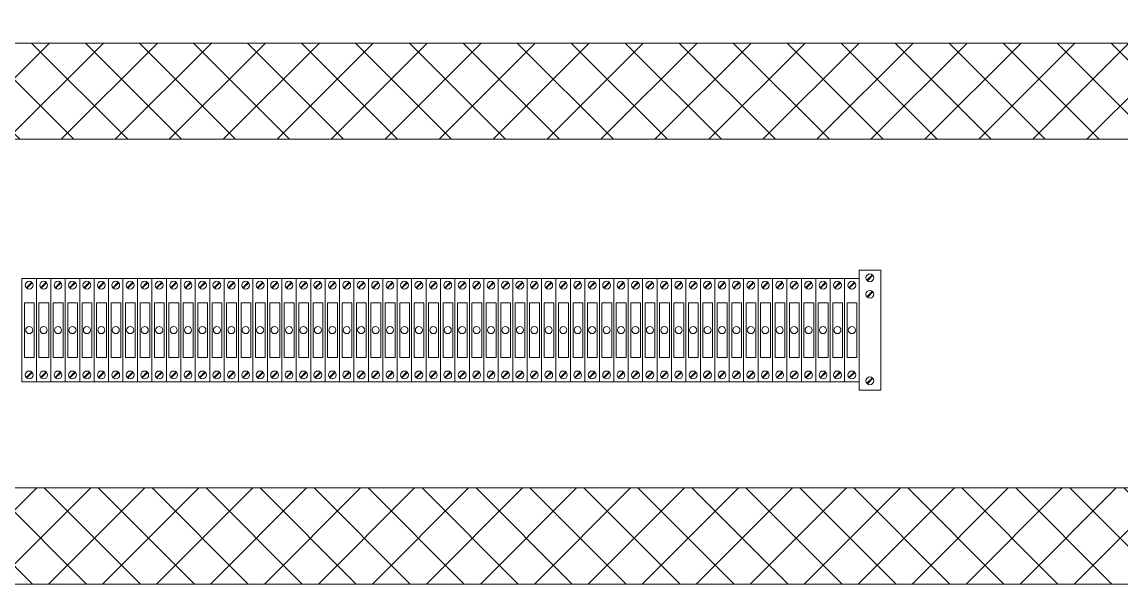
# Model space of a CAD drawing. Header units: millimetres. Extents: x 32626 to 72822, y 60047 to 123188.
# Drawn here: x 33365 to 33639.3, y 68756.3 to 68896.5 of the extents above; entities that cross this region are included whole.
import ezdxf

# ---------------------------------------------------------------- set-up
doc = ezdxf.new("R2010")
doc.units = ezdxf.units.MM
doc.header["$LTSCALE"] = 10
doc.layers.add('1轮廓实线层', color=7, linetype='Continuous', lineweight=18)

msp = doc.modelspace()

# ---------------------------------------------------------------- hatches: boundary and pattern name
at = {"layer": '1轮廓实线层'}
h = msp.add_hatch(dxfattribs=at)
h.set_pattern_fill('ANSI37', color=256, scale=3, style=0)
h.set_pattern_definition([(45, (1626.673, 2082.644), (-6.7351921, 6.7351921), []), (135, (1626.673, 2082.644), (-6.7351921, -6.7351921), [])])
h.paths.add_polyline_path([(33783.76, 68756.33), (33783.76, 69002.19), (33049.69, 69002.19), (33049.69, 68756.33)])
h.paths.add_polyline_path([(33759.76, 68780.33), (33759.76, 68867.26), (33073.69, 68867.26), (33073.69, 68780.33)], flags=16)
h.paths.add_polyline_path([(33759.76, 68891.26), (33759.76, 68978.19), (33073.69, 68978.19), (33073.69, 68891.26)], flags=16)

# ---------------------------------------------------------------- linework, layer by layer
for p, q in [((33759.76, 68891.26), (33073.69, 68891.26)), ((33759.76, 68867.26), (33073.69, 68867.26)), ((33519.76, 68780.33), (33073.69, 68780.33)), ((33759.76, 68780.33), (33073.69, 68780.33)), ((33783.76, 68756.33), (33049.69, 68756.33)), ((33582.58, 68756.33), (33630.58, 68756.33))]:
    msp.add_line(p, q, dxfattribs=at)
at = {"layer": '1轮廓实线层', "lineweight": 13}
for p, q in [((33365.02, 68832.57), (33368.62, 68832.57)), ((33365.02, 68806.77), (33365.02, 68832.57)), ((33368.62, 68832.57), (33368.62, 68806.77)), ((33368.62, 68832.57), (33372.22, 68832.57)), ((33368.62, 68806.77), (33368.62, 68832.57)), ((33372.22, 68832.57), (33372.22, 68806.77)), ((33372.22, 68832.57), (33375.82, 68832.57)), ((33372.22, 68806.77), (33372.22, 68832.57)), ((33375.82, 68832.57), (33375.82, 68806.77)), ((33375.82, 68832.57), (33379.42, 68832.57)), ((33375.82, 68806.77), (33375.82, 68832.57)), ((33379.42, 68832.57), (33379.42, 68806.77)), ((33379.42, 68832.57), (33383.02, 68832.57)), ((33379.42, 68806.77), (33379.42, 68832.57)), ((33383.02, 68832.57), (33383.02, 68806.77)), ((33383.02, 68832.57), (33386.62, 68832.57)), ((33383.02, 68806.77), (33383.02, 68832.57)), ((33386.62, 68832.57), (33386.62, 68806.77)), ((33386.62, 68832.57), (33390.22, 68832.57)), ((33386.62, 68806.77), (33386.62, 68832.57)), ((33390.22, 68832.57), (33390.22, 68806.77)), ((33390.22, 68832.57), (33393.82, 68832.57)), ((33390.22, 68806.77), (33390.22, 68832.57)), ((33393.82, 68832.57), (33393.82, 68806.77)), ((33393.86, 68832.57), (33397.46, 68832.57)), ((33397.46, 68832.57), (33397.46, 68806.77)), ((33397.46, 68832.57), (33401.06, 68832.57)), ((33397.46, 68806.77), (33397.46, 68832.57)), ((33401.06, 68832.57), (33401.06, 68806.77)), ((33401.06, 68832.57), (33404.66, 68832.57)), ((33401.06, 68806.77), (33401.06, 68832.57)), ((33404.66, 68832.57), (33404.66, 68806.77)), ((33404.66, 68832.57), (33408.26, 68832.57)), ((33404.66, 68806.77), (33404.66, 68832.57)), ((33408.26, 68832.57), (33408.26, 68806.77)), ((33408.26, 68832.57), (33411.86, 68832.57)), ((33408.26, 68806.77), (33408.26, 68832.57)), ((33411.86, 68832.57), (33411.86, 68806.77)), ((33411.86, 68832.57), (33415.46, 68832.57)), ((33411.86, 68806.77), (33411.86, 68832.57)), ((33415.46, 68832.57), (33415.46, 68806.77)), ((33415.46, 68832.57), (33419.06, 68832.57)), ((33415.46, 68806.77), (33415.46, 68832.57)), ((33419.06, 68832.57), (33419.06, 68806.77)), ((33419.06, 68832.57), (33422.66, 68832.57)), ((33419.06, 68806.77), (33419.06, 68832.57)), ((33422.66, 68832.57), (33422.66, 68806.77)), ((33422.66, 68832.57), (33426.26, 68832.57)), ((33422.66, 68806.77), (33422.66, 68832.57)), ((33426.26, 68832.57), (33426.26, 68806.77)), ((33426.26, 68832.57), (33429.86, 68832.57)), ((33426.26, 68806.77), (33426.26, 68832.57)), ((33429.86, 68832.57), (33429.86, 68806.77)), ((33429.87, 68832.57), (33433.47, 68832.57)), ((33429.87, 68806.77), (33429.87, 68832.57)), ((33433.47, 68832.57), (33433.47, 68806.77)), ((33433.47, 68832.57), (33437.07, 68832.57)), ((33433.47, 68806.77), (33433.47, 68832.57)), ((33437.07, 68832.57), (33437.07, 68806.77)), ((33437.07, 68832.57), (33440.67, 68832.57)), ((33437.07, 68806.77), (33437.07, 68832.57)), ((33440.67, 68832.57), (33440.67, 68806.77)), ((33440.67, 68832.57), (33444.27, 68832.57)), ((33440.67, 68806.77), (33440.67, 68832.57)), ((33444.27, 68832.57), (33444.27, 68806.77)), ((33444.27, 68832.57), (33447.87, 68832.57)), ((33444.27, 68806.77), (33444.27, 68832.57)), ((33447.87, 68832.57), (33447.87, 68806.77)), ((33447.87, 68832.57), (33451.47, 68832.57)), ((33447.87, 68806.77), (33447.87, 68832.57)), ((33451.47, 68832.57), (33451.47, 68806.77)), ((33451.47, 68832.57), (33455.07, 68832.57)), ((33451.47, 68806.77), (33451.47, 68832.57)), ((33455.07, 68832.57), (33455.07, 68806.77)), ((33455.07, 68832.57), (33458.67, 68832.57)), ((33455.07, 68806.77), (33455.07, 68832.57)), ((33458.67, 68832.57), (33458.67, 68806.77)), ((33458.67, 68832.57), (33462.27, 68832.57)), ((33458.67, 68806.77), (33458.67, 68832.57)), ((33462.27, 68832.57), (33462.27, 68806.77)), ((33462.27, 68832.57), (33465.87, 68832.57)), ((33462.27, 68806.77), (33462.27, 68832.57)), ((33465.87, 68832.57), (33465.87, 68806.77)), ((33465.87, 68832.57), (33469.47, 68832.57)), ((33465.87, 68806.77), (33465.87, 68832.57)), ((33469.47, 68832.57), (33469.47, 68806.77)), ((33469.47, 68806.77), (33469.47, 68832.57)), ((33469.48, 68832.57), (33473.08, 68832.57)), ((33469.48, 68806.77), (33469.48, 68832.57)), ((33473.08, 68832.57), (33473.08, 68806.77)), ((33473.08, 68832.57), (33476.68, 68832.57)), ((33473.08, 68806.77), (33473.08, 68832.57)), ((33476.68, 68832.57), (33476.68, 68806.77)), ((33476.68, 68832.57), (33480.28, 68832.57)), ((33476.68, 68806.77), (33476.68, 68832.57)), ((33480.28, 68832.57), (33480.28, 68806.77)), ((33480.28, 68832.57), (33483.88, 68832.57)), ((33480.28, 68806.77), (33480.28, 68832.57)), ((33483.88, 68832.57), (33483.88, 68806.77)), ((33483.88, 68832.57), (33487.48, 68832.57)), ((33483.88, 68806.77), (33483.88, 68832.57)), ((33487.48, 68832.57), (33487.48, 68806.77)), ((33487.48, 68832.57), (33491.08, 68832.57)), ((33487.48, 68806.77), (33487.48, 68832.57)), ((33491.08, 68832.57), (33491.08, 68806.77)), ((33491.08, 68832.57), (33494.68, 68832.57)), ((33491.08, 68806.77), (33491.08, 68832.57)), ((33494.68, 68832.57), (33494.68, 68806.77)), ((33494.68, 68832.57), (33498.28, 68832.57)), ((33494.68, 68806.77), (33494.68, 68832.57)), ((33498.28, 68832.57), (33498.28, 68806.77)), ((33498.31, 68832.57), (33501.91, 68832.57)), ((33501.91, 68832.57), (33501.91, 68806.77)), ((33501.91, 68832.57), (33505.51, 68832.57)), ((33501.91, 68806.77), (33501.91, 68832.57)), ((33505.51, 68832.57), (33505.51, 68806.77)), ((33505.52, 68832.57), (33509.12, 68832.57)), ((33505.52, 68806.77), (33505.52, 68832.57)), ((33509.12, 68832.57), (33509.12, 68806.77)), ((33509.12, 68832.57), (33512.72, 68832.57)), ((33509.12, 68806.77), (33509.12, 68832.57)), ((33512.72, 68832.57), (33512.72, 68806.77)), ((33512.72, 68832.57), (33516.32, 68832.57)), ((33512.72, 68806.77), (33512.72, 68832.57)), ((33516.32, 68832.57), (33516.32, 68806.77)), ((33516.32, 68832.57), (33519.92, 68832.57)), ((33516.32, 68806.77), (33516.32, 68832.57)), ((33519.92, 68832.57), (33519.92, 68806.77)), ((33519.92, 68832.57), (33523.52, 68832.57)), ((33519.92, 68806.77), (33519.92, 68832.57)), ((33523.52, 68832.57), (33523.52, 68806.77)), ((33523.52, 68832.57), (33527.12, 68832.57)), ((33523.52, 68806.77), (33523.52, 68832.57)), ((33527.12, 68832.57), (33527.12, 68806.77)), ((33527.12, 68832.57), (33530.72, 68832.57)), ((33527.12, 68806.77), (33527.12, 68832.57)), ((33530.72, 68832.57), (33530.72, 68806.77)), ((33530.72, 68832.57), (33534.32, 68832.57)), ((33530.72, 68806.77), (33530.72, 68832.57)), ((33534.32, 68832.57), (33534.32, 68806.77)), ((33534.32, 68832.57), (33537.92, 68832.57)), ((33534.32, 68806.77), (33534.32, 68832.57)), ((33537.92, 68832.57), (33537.92, 68806.77)), ((33537.92, 68832.57), (33541.52, 68832.57)), ((33537.92, 68806.77), (33537.92, 68832.57)), ((33541.52, 68832.57), (33541.52, 68806.77)), ((33541.52, 68832.57), (33545.12, 68832.57)), ((33541.52, 68806.77), (33541.52, 68832.57)), ((33545.12, 68832.57), (33545.12, 68806.77)), ((33545.12, 68832.57), (33548.72, 68832.57)), ((33545.12, 68806.77), (33545.12, 68832.57)), ((33548.72, 68832.57), (33548.72, 68806.77)), ((33548.72, 68832.57), (33552.32, 68832.57)), ((33548.72, 68806.77), (33548.72, 68832.57)), ((33552.32, 68832.57), (33552.32, 68806.77)), ((33552.33, 68832.57), (33555.93, 68832.57)), ((33552.33, 68806.77), (33552.33, 68832.57)), ((33555.93, 68832.57), (33555.93, 68806.77)), ((33555.93, 68832.57), (33559.53, 68832.57)), ((33555.93, 68806.77), (33555.93, 68832.57)), ((33559.53, 68832.57), (33559.53, 68806.77)), ((33559.53, 68832.57), (33563.13, 68832.57)), ((33559.53, 68806.77), (33559.53, 68832.57)), ((33563.13, 68832.57), (33563.13, 68806.77)), ((33563.13, 68832.57), (33566.73, 68832.57)), ((33563.13, 68806.77), (33563.13, 68832.57)), ((33566.73, 68832.57), (33566.73, 68806.77)), ((33566.73, 68832.57), (33570.33, 68832.57)), ((33566.73, 68806.77), (33566.73, 68832.57)), ((33570.33, 68832.57), (33570.33, 68806.77)), ((33570.33, 68832.57), (33573.93, 68832.57)), ((33570.33, 68806.77), (33570.33, 68832.57)), ((33573.93, 68834.65), (33579.33, 68834.65)), ((33573.93, 68804.65), (33573.93, 68834.65)), ((33573.93, 68832.57), (33573.93, 68806.77)), ((33573.93, 68806.77), (33573.93, 68832.57)), ((33575.88, 68832.09), (33577.26, 68833.47)), ((33576, 68831.97), (33577.38, 68833.34)), ((33579.33, 68834.65), (33579.33, 68804.65)), ((33366.07, 68830.23), (33367.45, 68831.61)), ((33366.19, 68830.11), (33367.57, 68831.49)), ((33369.67, 68830.23), (33371.05, 68831.61)), ((33369.79, 68830.11), (33371.17, 68831.49)), ((33373.27, 68830.23), (33374.65, 68831.61)), ((33373.39, 68830.11), (33374.77, 68831.49)), ((33376.87, 68830.23), (33378.25, 68831.61)), ((33376.99, 68830.11), (33378.37, 68831.49)), ((33380.47, 68830.23), (33381.85, 68831.61)), ((33380.59, 68830.11), (33381.97, 68831.49)), ((33384.07, 68830.23), (33385.45, 68831.61)), ((33384.19, 68830.11), (33385.57, 68831.49)), ((33387.67, 68830.23), (33389.05, 68831.61)), ((33387.8, 68830.11), (33389.17, 68831.49)), ((33391.27, 68830.23), (33392.65, 68831.61)), ((33391.4, 68830.11), (33392.77, 68831.49)), ((33394.91, 68830.23), (33396.29, 68831.61)), ((33395.03, 68830.11), (33396.41, 68831.49)), ((33398.51, 68830.23), (33399.89, 68831.61)), ((33398.63, 68830.11), (33400.01, 68831.49)), ((33402.11, 68830.23), (33403.49, 68831.61)), ((33402.23, 68830.11), (33403.61, 68831.49)), ((33405.71, 68830.23), (33407.09, 68831.61)), ((33405.83, 68830.11), (33407.21, 68831.49)), ((33409.31, 68830.23), (33410.69, 68831.61)), ((33409.43, 68830.11), (33410.81, 68831.49)), ((33412.91, 68830.23), (33414.29, 68831.61)), ((33413.03, 68830.11), (33414.41, 68831.49)), ((33416.51, 68830.23), (33417.89, 68831.61)), ((33416.63, 68830.11), (33418.01, 68831.49)), ((33420.11, 68830.23), (33421.49, 68831.61)), ((33420.23, 68830.11), (33421.61, 68831.49)), ((33423.71, 68830.23), (33425.09, 68831.61)), ((33423.84, 68830.11), (33425.21, 68831.49)), ((33427.32, 68830.23), (33428.69, 68831.61)), ((33427.44, 68830.11), (33428.81, 68831.49)), ((33430.92, 68830.23), (33432.29, 68831.61)), ((33431.04, 68830.11), (33432.42, 68831.49)), ((33434.52, 68830.23), (33435.9, 68831.61)), ((33434.64, 68830.11), (33436.02, 68831.49)), ((33438.12, 68830.23), (33439.5, 68831.61)), ((33438.24, 68830.11), (33439.62, 68831.49)), ((33441.72, 68830.23), (33443.1, 68831.61)), ((33441.84, 68830.11), (33443.22, 68831.49)), ((33445.32, 68830.23), (33446.7, 68831.61)), ((33445.44, 68830.11), (33446.82, 68831.49)), ((33448.92, 68830.23), (33450.3, 68831.61)), ((33449.04, 68830.11), (33450.42, 68831.49)), ((33452.52, 68830.23), (33453.9, 68831.61)), ((33452.64, 68830.11), (33454.02, 68831.49)), ((33456.12, 68830.23), (33457.5, 68831.61)), ((33456.24, 68830.11), (33457.62, 68831.49)), ((33459.72, 68830.23), (33461.1, 68831.61)), ((33459.84, 68830.11), (33461.22, 68831.49)), ((33463.32, 68830.23), (33464.7, 68831.61)), ((33463.44, 68830.11), (33464.82, 68831.49)), ((33466.92, 68830.23), (33468.3, 68831.61)), ((33467.04, 68830.11), (33468.42, 68831.49)), ((33470.53, 68830.23), (33471.9, 68831.61)), ((33470.65, 68830.11), (33472.03, 68831.49)), ((33474.13, 68830.23), (33475.51, 68831.61)), ((33474.25, 68830.11), (33475.63, 68831.49)), ((33477.73, 68830.23), (33479.11, 68831.61)), ((33477.85, 68830.11), (33479.23, 68831.49)), ((33481.33, 68830.23), (33482.71, 68831.61)), ((33481.45, 68830.11), (33482.83, 68831.49)), ((33484.93, 68830.23), (33486.31, 68831.61)), ((33485.05, 68830.11), (33486.43, 68831.49)), ((33488.53, 68830.23), (33489.91, 68831.61)), ((33488.65, 68830.11), (33490.03, 68831.49)), ((33492.13, 68830.23), (33493.51, 68831.61)), ((33492.25, 68830.11), (33493.63, 68831.49)), ((33495.73, 68830.23), (33497.11, 68831.61)), ((33495.85, 68830.11), (33497.23, 68831.49)), ((33499.36, 68830.23), (33500.74, 68831.61)), ((33499.48, 68830.11), (33500.86, 68831.49)), ((33502.96, 68830.23), (33504.34, 68831.61)), ((33503.09, 68830.11), (33504.46, 68831.49)), ((33506.57, 68830.23), (33507.94, 68831.61)), ((33506.69, 68830.11), (33508.07, 68831.49)), ((33510.17, 68830.23), (33511.55, 68831.61)), ((33510.29, 68830.11), (33511.67, 68831.49)), ((33513.77, 68830.23), (33515.15, 68831.61)), ((33513.89, 68830.11), (33515.27, 68831.49)), ((33517.37, 68830.23), (33518.75, 68831.61)), ((33517.49, 68830.11), (33518.87, 68831.49)), ((33520.97, 68830.23), (33522.35, 68831.61)), ((33521.09, 68830.11), (33522.47, 68831.49)), ((33524.57, 68830.23), (33525.95, 68831.61)), ((33524.69, 68830.11), (33526.07, 68831.49)), ((33528.17, 68830.23), (33529.55, 68831.61)), ((33528.29, 68830.11), (33529.67, 68831.49)), ((33531.77, 68830.23), (33533.15, 68831.61)), ((33531.89, 68830.11), (33533.27, 68831.49)), ((33535.37, 68830.23), (33536.75, 68831.61)), ((33535.49, 68830.11), (33536.87, 68831.49)), ((33538.97, 68830.23), (33540.35, 68831.61)), ((33539.09, 68830.11), (33540.47, 68831.49)), ((33542.57, 68830.23), (33543.95, 68831.61)), ((33542.69, 68830.11), (33544.07, 68831.49)), ((33546.17, 68830.23), (33547.55, 68831.61)), ((33546.3, 68830.11), (33547.67, 68831.49)), ((33549.78, 68830.23), (33551.15, 68831.61)), ((33549.9, 68830.11), (33551.28, 68831.49)), ((33553.38, 68830.23), (33554.75, 68831.61)), ((33553.5, 68830.11), (33554.88, 68831.49)), ((33556.98, 68830.23), (33558.36, 68831.61)), ((33557.1, 68830.11), (33558.48, 68831.49)), ((33560.58, 68830.23), (33561.96, 68831.61)), ((33560.7, 68830.11), (33562.08, 68831.49)), ((33564.18, 68830.23), (33565.56, 68831.61)), ((33564.3, 68830.11), (33565.68, 68831.49)), ((33567.78, 68830.23), (33569.16, 68831.61)), ((33567.9, 68830.11), (33569.28, 68831.49)), ((33571.38, 68830.23), (33572.76, 68831.61)), ((33571.5, 68830.11), (33572.88, 68831.49)), ((33575.88, 68827.96), (33577.26, 68829.34)), ((33576, 68827.84), (33577.38, 68829.22)), ((33366.07, 68807.86), (33367.45, 68809.24)), ((33366.19, 68807.74), (33367.57, 68809.12)), ((33369.67, 68807.86), (33371.05, 68809.24)), ((33369.79, 68807.74), (33371.17, 68809.12)), ((33373.27, 68807.86), (33374.65, 68809.24)), ((33373.39, 68807.74), (33374.77, 68809.12)), ((33376.87, 68807.86), (33378.25, 68809.24)), ((33376.99, 68807.74), (33378.37, 68809.12)), ((33380.47, 68807.86), (33381.85, 68809.24)), ((33380.59, 68807.74), (33381.97, 68809.12)), ((33384.07, 68807.86), (33385.45, 68809.24)), ((33384.19, 68807.74), (33385.57, 68809.12)), ((33387.67, 68807.86), (33389.05, 68809.24)), ((33387.8, 68807.74), (33389.17, 68809.12)), ((33391.27, 68807.86), (33392.65, 68809.24)), ((33391.4, 68807.74), (33392.77, 68809.12)), ((33394.91, 68807.86), (33396.29, 68809.24)), ((33395.03, 68807.74), (33396.41, 68809.12)), ((33398.51, 68807.86), (33399.89, 68809.24)), ((33398.63, 68807.74), (33400.01, 68809.12)), ((33402.11, 68807.86), (33403.49, 68809.24)), ((33402.23, 68807.74), (33403.61, 68809.12)), ((33405.71, 68807.86), (33407.09, 68809.24)), ((33405.83, 68807.74), (33407.21, 68809.12)), ((33409.31, 68807.86), (33410.69, 68809.24)), ((33409.43, 68807.74), (33410.81, 68809.12)), ((33412.91, 68807.86), (33414.29, 68809.24)), ((33413.03, 68807.74), (33414.41, 68809.12)), ((33416.51, 68807.86), (33417.89, 68809.24)), ((33416.63, 68807.74), (33418.01, 68809.12)), ((33420.11, 68807.86), (33421.49, 68809.24)), ((33420.23, 68807.74), (33421.61, 68809.12)), ((33423.71, 68807.86), (33425.09, 68809.24)), ((33423.84, 68807.74), (33425.21, 68809.12)), ((33427.32, 68807.86), (33428.69, 68809.24)), ((33427.44, 68807.74), (33428.81, 68809.12)), ((33430.92, 68807.86), (33432.29, 68809.24)), ((33431.04, 68807.74), (33432.42, 68809.12)), ((33434.52, 68807.86), (33435.9, 68809.24)), ((33434.64, 68807.74), (33436.02, 68809.12)), ((33438.12, 68807.86), (33439.5, 68809.24)), ((33438.24, 68807.74), (33439.62, 68809.12)), ((33441.72, 68807.86), (33443.1, 68809.24)), ((33441.84, 68807.74), (33443.22, 68809.12)), ((33445.32, 68807.86), (33446.7, 68809.24)), ((33445.44, 68807.74), (33446.82, 68809.12)), ((33448.92, 68807.86), (33450.3, 68809.24)), ((33449.04, 68807.74), (33450.42, 68809.12)), ((33452.52, 68807.86), (33453.9, 68809.24)), ((33452.64, 68807.74), (33454.02, 68809.12)), ((33456.12, 68807.86), (33457.5, 68809.24)), ((33456.24, 68807.74), (33457.62, 68809.12)), ((33459.72, 68807.86), (33461.1, 68809.24)), ((33459.84, 68807.74), (33461.22, 68809.12)), ((33463.32, 68807.86), (33464.7, 68809.24)), ((33463.44, 68807.74), (33464.82, 68809.12)), ((33466.92, 68807.86), (33468.3, 68809.24)), ((33467.04, 68807.74), (33468.42, 68809.12)), ((33470.53, 68807.86), (33471.9, 68809.24)), ((33470.65, 68807.74), (33472.03, 68809.12)), ((33474.13, 68807.86), (33475.51, 68809.24)), ((33474.25, 68807.74), (33475.63, 68809.12)), ((33477.73, 68807.86), (33479.11, 68809.24)), ((33477.85, 68807.74), (33479.23, 68809.12)), ((33481.33, 68807.86), (33482.71, 68809.24)), ((33481.45, 68807.74), (33482.83, 68809.12)), ((33484.93, 68807.86), (33486.31, 68809.24)), ((33485.05, 68807.74), (33486.43, 68809.12)), ((33488.53, 68807.86), (33489.91, 68809.24)), ((33488.65, 68807.74), (33490.03, 68809.12)), ((33492.13, 68807.86), (33493.51, 68809.24)), ((33492.25, 68807.74), (33493.63, 68809.12)), ((33495.73, 68807.86), (33497.11, 68809.24)), ((33495.85, 68807.74), (33497.23, 68809.12)), ((33499.36, 68807.86), (33500.74, 68809.24)), ((33499.48, 68807.74), (33500.86, 68809.12)), ((33502.96, 68807.86), (33504.34, 68809.24)), ((33503.09, 68807.74), (33504.46, 68809.12)), ((33506.57, 68807.86), (33507.94, 68809.24)), ((33506.69, 68807.74), (33508.07, 68809.12)), ((33510.17, 68807.86), (33511.55, 68809.24)), ((33510.29, 68807.74), (33511.67, 68809.12)), ((33513.77, 68807.86), (33515.15, 68809.24)), ((33513.89, 68807.74), (33515.27, 68809.12)), ((33517.37, 68807.86), (33518.75, 68809.24)), ((33517.49, 68807.74), (33518.87, 68809.12)), ((33520.97, 68807.86), (33522.35, 68809.24)), ((33521.09, 68807.74), (33522.47, 68809.12)), ((33524.57, 68807.86), (33525.95, 68809.24)), ((33524.69, 68807.74), (33526.07, 68809.12)), ((33528.17, 68807.86), (33529.55, 68809.24)), ((33528.29, 68807.74), (33529.67, 68809.12)), ((33531.77, 68807.86), (33533.15, 68809.24)), ((33531.89, 68807.74), (33533.27, 68809.12)), ((33535.37, 68807.86), (33536.75, 68809.24)), ((33535.49, 68807.74), (33536.87, 68809.12)), ((33538.97, 68807.86), (33540.35, 68809.24)), ((33539.09, 68807.74), (33540.47, 68809.12)), ((33542.57, 68807.86), (33543.95, 68809.24)), ((33542.69, 68807.74), (33544.07, 68809.12)), ((33546.17, 68807.86), (33547.55, 68809.24)), ((33546.3, 68807.74), (33547.67, 68809.12)), ((33549.78, 68807.86), (33551.15, 68809.24)), ((33549.9, 68807.74), (33551.28, 68809.12)), ((33553.38, 68807.86), (33554.75, 68809.24)), ((33553.5, 68807.74), (33554.88, 68809.12)), ((33556.98, 68807.86), (33558.36, 68809.24)), ((33557.1, 68807.74), (33558.48, 68809.12)), ((33560.58, 68807.86), (33561.96, 68809.24)), ((33560.7, 68807.74), (33562.08, 68809.12)), ((33564.18, 68807.86), (33565.56, 68809.24)), ((33564.3, 68807.74), (33565.68, 68809.12)), ((33567.78, 68807.86), (33569.16, 68809.24)), ((33567.9, 68807.74), (33569.28, 68809.12)), ((33571.38, 68807.86), (33572.76, 68809.24)), ((33571.5, 68807.74), (33572.88, 68809.12)), ((33575.88, 68806.4), (33577.26, 68807.77)), ((33576, 68806.27), (33577.38, 68807.65)), ((33368.62, 68806.77), (33365.02, 68806.77)), ((33372.22, 68806.77), (33368.62, 68806.77)), ((33375.82, 68806.77), (33372.22, 68806.77)), ((33379.42, 68806.77), (33375.82, 68806.77)), ((33383.02, 68806.77), (33379.42, 68806.77)), ((33386.62, 68806.77), (33383.02, 68806.77)), ((33390.22, 68806.77), (33386.62, 68806.77)), ((33393.82, 68806.77), (33390.22, 68806.77)), ((33397.46, 68806.77), (33393.86, 68806.77)), ((33401.06, 68806.77), (33397.46, 68806.77)), ((33404.66, 68806.77), (33401.06, 68806.77)), ((33408.26, 68806.77), (33404.66, 68806.77)), ((33411.86, 68806.77), (33408.26, 68806.77)), ((33415.46, 68806.77), (33411.86, 68806.77)), ((33419.06, 68806.77), (33415.46, 68806.77)), ((33422.66, 68806.77), (33419.06, 68806.77)), ((33426.26, 68806.77), (33422.66, 68806.77)), ((33429.86, 68806.77), (33426.26, 68806.77)), ((33433.47, 68806.77), (33429.87, 68806.77)), ((33437.07, 68806.77), (33433.47, 68806.77)), ((33440.67, 68806.77), (33437.07, 68806.77)), ((33444.27, 68806.77), (33440.67, 68806.77)), ((33447.87, 68806.77), (33444.27, 68806.77)), ((33451.47, 68806.77), (33447.87, 68806.77)), ((33455.07, 68806.77), (33451.47, 68806.77)), ((33458.67, 68806.77), (33455.07, 68806.77)), ((33462.27, 68806.77), (33458.67, 68806.77)), ((33465.87, 68806.77), (33462.27, 68806.77)), ((33469.47, 68806.77), (33465.87, 68806.77)), ((33473.08, 68806.77), (33469.48, 68806.77)), ((33476.68, 68806.77), (33473.08, 68806.77)), ((33480.28, 68806.77), (33476.68, 68806.77)), ((33483.88, 68806.77), (33480.28, 68806.77)), ((33487.48, 68806.77), (33483.88, 68806.77)), ((33491.08, 68806.77), (33487.48, 68806.77)), ((33494.68, 68806.77), (33491.08, 68806.77)), ((33498.28, 68806.77), (33494.68, 68806.77)), ((33501.91, 68806.77), (33498.31, 68806.77)), ((33505.51, 68806.77), (33501.91, 68806.77)), ((33509.12, 68806.77), (33505.52, 68806.77)), ((33512.72, 68806.77), (33509.12, 68806.77)), ((33516.32, 68806.77), (33512.72, 68806.77)), ((33519.92, 68806.77), (33516.32, 68806.77)), ((33523.52, 68806.77), (33519.92, 68806.77)), ((33527.12, 68806.77), (33523.52, 68806.77)), ((33530.72, 68806.77), (33527.12, 68806.77)), ((33534.32, 68806.77), (33530.72, 68806.77)), ((33537.92, 68806.77), (33534.32, 68806.77)), ((33541.52, 68806.77), (33537.92, 68806.77)), ((33545.12, 68806.77), (33541.52, 68806.77)), ((33548.72, 68806.77), (33545.12, 68806.77)), ((33552.32, 68806.77), (33548.72, 68806.77)), ((33555.93, 68806.77), (33552.33, 68806.77)), ((33559.53, 68806.77), (33555.93, 68806.77)), ((33563.13, 68806.77), (33559.53, 68806.77)), ((33566.73, 68806.77), (33563.13, 68806.77)), ((33570.33, 68806.77), (33566.73, 68806.77)), ((33573.93, 68806.77), (33570.33, 68806.77)), ((33579.33, 68804.65), (33573.93, 68804.65))]:
    msp.add_line(p, q, dxfattribs=at)
for points in [[(33365.64, 68826.47), (33368.09, 68826.47), (33368.09, 68812.82), (33365.64, 68812.82)], [(33369.24, 68826.47), (33371.69, 68826.47), (33371.69, 68812.82), (33369.24, 68812.82)], [(33372.84, 68826.47), (33375.29, 68826.47), (33375.29, 68812.82), (33372.84, 68812.82)], [(33376.44, 68826.47), (33378.89, 68826.47), (33378.89, 68812.82), (33376.44, 68812.82)], [(33380.04, 68826.47), (33382.49, 68826.47), (33382.49, 68812.82), (33380.04, 68812.82)], [(33383.64, 68826.47), (33386.09, 68826.47), (33386.09, 68812.82), (33383.64, 68812.82)], [(33387.24, 68826.47), (33389.69, 68826.47), (33389.69, 68812.82), (33387.24, 68812.82)], [(33390.85, 68826.47), (33393.29, 68826.47), (33393.29, 68812.82), (33390.85, 68812.82)], [(33394.48, 68826.47), (33396.93, 68826.47), (33396.93, 68812.82), (33394.48, 68812.82)], [(33398.08, 68826.47), (33400.53, 68826.47), (33400.53, 68812.82), (33398.08, 68812.82)], [(33401.68, 68826.47), (33404.13, 68826.47), (33404.13, 68812.82), (33401.68, 68812.82)], [(33405.28, 68826.47), (33407.73, 68826.47), (33407.73, 68812.82), (33405.28, 68812.82)], [(33408.88, 68826.47), (33411.33, 68826.47), (33411.33, 68812.82), (33408.88, 68812.82)], [(33412.48, 68826.47), (33414.93, 68826.47), (33414.93, 68812.82), (33412.48, 68812.82)], [(33416.08, 68826.47), (33418.53, 68826.47), (33418.53, 68812.82), (33416.08, 68812.82)], [(33419.68, 68826.47), (33422.13, 68826.47), (33422.13, 68812.82), (33419.68, 68812.82)], [(33423.28, 68826.47), (33425.73, 68826.47), (33425.73, 68812.82), (33423.28, 68812.82)], [(33426.89, 68826.47), (33429.33, 68826.47), (33429.33, 68812.82), (33426.89, 68812.82)], [(33430.49, 68826.47), (33432.93, 68826.47), (33432.93, 68812.82), (33430.49, 68812.82)], [(33434.09, 68826.47), (33436.54, 68826.47), (33436.54, 68812.82), (33434.09, 68812.82)], [(33437.69, 68826.47), (33440.14, 68826.47), (33440.14, 68812.82), (33437.69, 68812.82)], [(33441.29, 68826.47), (33443.74, 68826.47), (33443.74, 68812.82), (33441.29, 68812.82)], [(33444.89, 68826.47), (33447.34, 68826.47), (33447.34, 68812.82), (33444.89, 68812.82)], [(33448.49, 68826.47), (33450.94, 68826.47), (33450.94, 68812.82), (33448.49, 68812.82)], [(33452.09, 68826.47), (33454.54, 68826.47), (33454.54, 68812.82), (33452.09, 68812.82)], [(33455.69, 68826.47), (33458.14, 68826.47), (33458.14, 68812.82), (33455.69, 68812.82)], [(33459.29, 68826.47), (33461.74, 68826.47), (33461.74, 68812.82), (33459.29, 68812.82)], [(33462.89, 68826.47), (33465.34, 68826.47), (33465.34, 68812.82), (33462.89, 68812.82)], [(33466.49, 68826.47), (33468.94, 68826.47), (33468.94, 68812.82), (33466.49, 68812.82)], [(33470.1, 68826.47), (33472.54, 68826.47), (33472.54, 68812.82), (33470.1, 68812.82)], [(33473.7, 68826.47), (33476.15, 68826.47), (33476.15, 68812.82), (33473.7, 68812.82)], [(33477.3, 68826.47), (33479.75, 68826.47), (33479.75, 68812.82), (33477.3, 68812.82)], [(33480.9, 68826.47), (33483.35, 68826.47), (33483.35, 68812.82), (33480.9, 68812.82)], [(33484.5, 68826.47), (33486.95, 68826.47), (33486.95, 68812.82), (33484.5, 68812.82)], [(33488.1, 68826.47), (33490.55, 68826.47), (33490.55, 68812.82), (33488.1, 68812.82)], [(33491.7, 68826.47), (33494.15, 68826.47), (33494.15, 68812.82), (33491.7, 68812.82)], [(33495.3, 68826.47), (33497.75, 68826.47), (33497.75, 68812.82), (33495.3, 68812.82)], [(33498.93, 68826.47), (33501.38, 68826.47), (33501.38, 68812.82), (33498.93, 68812.82)], [(33502.54, 68826.47), (33504.98, 68826.47), (33504.98, 68812.82), (33502.54, 68812.82)], [(33506.14, 68826.47), (33508.58, 68826.47), (33508.58, 68812.82), (33506.14, 68812.82)], [(33509.74, 68826.47), (33512.19, 68826.47), (33512.19, 68812.82), (33509.74, 68812.82)], [(33513.34, 68826.47), (33515.79, 68826.47), (33515.79, 68812.82), (33513.34, 68812.82)], [(33516.94, 68826.47), (33519.39, 68826.47), (33519.39, 68812.82), (33516.94, 68812.82)], [(33520.54, 68826.47), (33522.99, 68826.47), (33522.99, 68812.82), (33520.54, 68812.82)], [(33524.14, 68826.47), (33526.59, 68826.47), (33526.59, 68812.82), (33524.14, 68812.82)], [(33527.74, 68826.47), (33530.19, 68826.47), (33530.19, 68812.82), (33527.74, 68812.82)], [(33531.34, 68826.47), (33533.79, 68826.47), (33533.79, 68812.82), (33531.34, 68812.82)], [(33534.94, 68826.47), (33537.39, 68826.47), (33537.39, 68812.82), (33534.94, 68812.82)], [(33538.54, 68826.47), (33540.99, 68826.47), (33540.99, 68812.82), (33538.54, 68812.82)], [(33542.14, 68826.47), (33544.59, 68826.47), (33544.59, 68812.82), (33542.14, 68812.82)], [(33545.74, 68826.47), (33548.19, 68826.47), (33548.19, 68812.82), (33545.74, 68812.82)], [(33549.35, 68826.47), (33551.79, 68826.47), (33551.79, 68812.82), (33549.35, 68812.82)], [(33552.95, 68826.47), (33555.39, 68826.47), (33555.39, 68812.82), (33552.95, 68812.82)], [(33556.55, 68826.47), (33559, 68826.47), (33559, 68812.82), (33556.55, 68812.82)], [(33560.15, 68826.47), (33562.6, 68826.47), (33562.6, 68812.82), (33560.15, 68812.82)], [(33563.75, 68826.47), (33566.2, 68826.47), (33566.2, 68812.82), (33563.75, 68812.82)], [(33567.35, 68826.47), (33569.8, 68826.47), (33569.8, 68812.82), (33567.35, 68812.82)], [(33570.95, 68826.47), (33573.4, 68826.47), (33573.4, 68812.82), (33570.95, 68812.82)]]:
    msp.add_lwpolyline(points, close=True, dxfattribs=at)
for centre, radius in [((33576.63, 68832.72), 0.975), ((33366.82, 68830.86), 0.975), ((33370.42, 68830.86), 0.975), ((33374.02, 68830.86), 0.975), ((33377.62, 68830.86), 0.975), ((33381.22, 68830.86), 0.975), ((33384.82, 68830.86), 0.975), ((33388.42, 68830.86), 0.975), ((33392.02, 68830.86), 0.975), ((33395.66, 68830.86), 0.975), ((33399.26, 68830.86), 0.975), ((33402.86, 68830.86), 0.975), ((33406.46, 68830.86), 0.975), ((33410.06, 68830.86), 0.975), ((33413.66, 68830.86), 0.975), ((33417.26, 68830.86), 0.975), ((33420.86, 68830.86), 0.975), ((33424.46, 68830.86), 0.975), ((33428.06, 68830.86), 0.975), ((33431.67, 68830.86), 0.975), ((33435.27, 68830.86), 0.975), ((33438.87, 68830.86), 0.975), ((33442.47, 68830.86), 0.975), ((33446.07, 68830.86), 0.975), ((33449.67, 68830.86), 0.975), ((33453.27, 68830.86), 0.975), ((33456.87, 68830.86), 0.975), ((33460.47, 68830.86), 0.975), ((33464.07, 68830.86), 0.975), ((33467.67, 68830.86), 0.975), ((33471.28, 68830.86), 0.975), ((33474.88, 68830.86), 0.975), ((33478.48, 68830.86), 0.975), ((33482.08, 68830.86), 0.975), ((33485.68, 68830.86), 0.975), ((33489.28, 68830.86), 0.975), ((33492.88, 68830.86), 0.975), ((33496.48, 68830.86), 0.975), ((33500.11, 68830.86), 0.975), ((33503.71, 68830.86), 0.975), ((33507.32, 68830.86), 0.975), ((33510.92, 68830.86), 0.975), ((33514.52, 68830.86), 0.975), ((33518.12, 68830.86), 0.975), ((33521.72, 68830.86), 0.975), ((33525.32, 68830.86), 0.975), ((33528.92, 68830.86), 0.975), ((33532.52, 68830.86), 0.975), ((33536.12, 68830.86), 0.975), ((33539.72, 68830.86), 0.975), ((33543.32, 68830.86), 0.975), ((33546.92, 68830.86), 0.975), ((33550.52, 68830.86), 0.975), ((33554.13, 68830.86), 0.975), ((33557.73, 68830.86), 0.975), ((33561.33, 68830.86), 0.975), ((33564.93, 68830.86), 0.975), ((33568.53, 68830.86), 0.975), ((33572.13, 68830.86), 0.975), ((33576.63, 68828.59), 0.975), ((33366.82, 68819.67), 0.881), ((33370.42, 68819.67), 0.881), ((33374.02, 68819.67), 0.881), ((33377.62, 68819.67), 0.881), ((33381.22, 68819.67), 0.881), ((33384.82, 68819.67), 0.881), ((33388.42, 68819.67), 0.881), ((33392.02, 68819.67), 0.881), ((33395.66, 68819.67), 0.881), ((33399.26, 68819.67), 0.881), ((33402.86, 68819.67), 0.881), ((33406.46, 68819.67), 0.881), ((33410.06, 68819.67), 0.881), ((33413.66, 68819.67), 0.881), ((33417.26, 68819.67), 0.881), ((33420.86, 68819.67), 0.881), ((33424.46, 68819.67), 0.881), ((33428.06, 68819.67), 0.881), ((33431.67, 68819.67), 0.881), ((33435.27, 68819.67), 0.881), ((33438.87, 68819.67), 0.881), ((33442.47, 68819.67), 0.881), ((33446.07, 68819.67), 0.881), ((33449.67, 68819.67), 0.881), ((33453.27, 68819.67), 0.881), ((33456.87, 68819.67), 0.881), ((33460.47, 68819.67), 0.881), ((33464.07, 68819.67), 0.881), ((33467.67, 68819.67), 0.881), ((33471.28, 68819.67), 0.881), ((33474.88, 68819.67), 0.881), ((33478.48, 68819.67), 0.881), ((33482.08, 68819.67), 0.881), ((33485.68, 68819.67), 0.881), ((33489.28, 68819.67), 0.881), ((33492.88, 68819.67), 0.881), ((33496.48, 68819.67), 0.881), ((33500.11, 68819.67), 0.881), ((33503.71, 68819.67), 0.881), ((33507.32, 68819.67), 0.881), ((33510.92, 68819.67), 0.881), ((33514.52, 68819.67), 0.881), ((33518.12, 68819.67), 0.881), ((33521.72, 68819.67), 0.881), ((33525.32, 68819.67), 0.881), ((33528.92, 68819.67), 0.881), ((33532.52, 68819.67), 0.881), ((33536.12, 68819.67), 0.881), ((33539.72, 68819.67), 0.881), ((33543.32, 68819.67), 0.881), ((33546.92, 68819.67), 0.881), ((33550.52, 68819.67), 0.881), ((33554.13, 68819.67), 0.881), ((33557.73, 68819.67), 0.881), ((33561.33, 68819.67), 0.881), ((33564.93, 68819.67), 0.881), ((33568.53, 68819.67), 0.881), ((33572.13, 68819.67), 0.881), ((33366.82, 68808.49), 0.975), ((33370.42, 68808.49), 0.975), ((33374.02, 68808.49), 0.975), ((33377.62, 68808.49), 0.975), ((33381.22, 68808.49), 0.975), ((33384.82, 68808.49), 0.975), ((33388.42, 68808.49), 0.975), ((33392.02, 68808.49), 0.975), ((33395.66, 68808.49), 0.975), ((33399.26, 68808.49), 0.975), ((33402.86, 68808.49), 0.975), ((33406.46, 68808.49), 0.975), ((33410.06, 68808.49), 0.975), ((33413.66, 68808.49), 0.975), ((33417.26, 68808.49), 0.975), ((33420.86, 68808.49), 0.975), ((33424.46, 68808.49), 0.975), ((33428.06, 68808.49), 0.975), ((33431.67, 68808.49), 0.975), ((33435.27, 68808.49), 0.975), ((33438.87, 68808.49), 0.975), ((33442.47, 68808.49), 0.975), ((33446.07, 68808.49), 0.975), ((33449.67, 68808.49), 0.975), ((33453.27, 68808.49), 0.975), ((33456.87, 68808.49), 0.975), ((33460.47, 68808.49), 0.975), ((33464.07, 68808.49), 0.975), ((33467.67, 68808.49), 0.975), ((33471.28, 68808.49), 0.975), ((33474.88, 68808.49), 0.975), ((33478.48, 68808.49), 0.975), ((33482.08, 68808.49), 0.975), ((33485.68, 68808.49), 0.975), ((33489.28, 68808.49), 0.975), ((33492.88, 68808.49), 0.975), ((33496.48, 68808.49), 0.975), ((33500.11, 68808.49), 0.975), ((33503.71, 68808.49), 0.975), ((33507.32, 68808.49), 0.975), ((33510.92, 68808.49), 0.975), ((33514.52, 68808.49), 0.975), ((33518.12, 68808.49), 0.975), ((33521.72, 68808.49), 0.975), ((33525.32, 68808.49), 0.975), ((33528.92, 68808.49), 0.975), ((33532.52, 68808.49), 0.975), ((33536.12, 68808.49), 0.975), ((33539.72, 68808.49), 0.975), ((33543.32, 68808.49), 0.975), ((33546.92, 68808.49), 0.975), ((33550.52, 68808.49), 0.975), ((33554.13, 68808.49), 0.975), ((33557.73, 68808.49), 0.975), ((33561.33, 68808.49), 0.975), ((33564.93, 68808.49), 0.975), ((33568.53, 68808.49), 0.975), ((33572.13, 68808.49), 0.975), ((33576.63, 68807.02), 0.975)]:
    msp.add_circle(centre, radius, dxfattribs=at)

doc.saveas('drawing.dxf')
